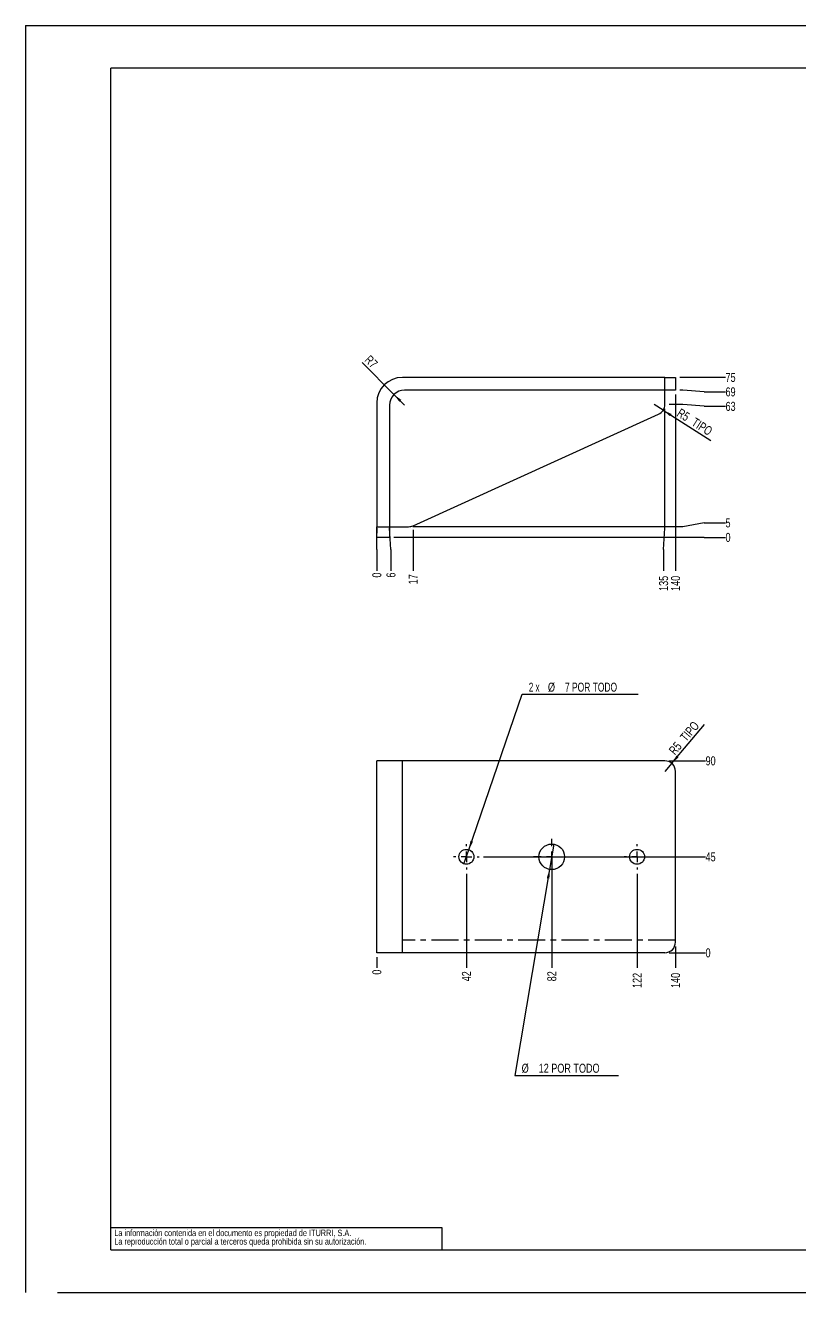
# Model space of a CAD drawing. Extents: x 0 to 5652, y 0 to 1625.
# Drawn here: x 0 to 363, y 0 to 594 of the extents above; entities that cross this region are included whole.
import ezdxf

# ---------------------------------------------------------------- set-up
doc = ezdxf.new("R2010")
doc.units = 0
doc.header["$LTSCALE"] = 2
doc.linetypes.add('CENTER', pattern=[10.16, 6.35, -1.27, 1.27, -1.27])
doc.layers.get('0').update_dxf_attribs({"linetype": 'CONTINUOUS'})
doc.layers.add('FORMATO', color=7, linetype='CONTINUOUS')
doc.layers.add('SLD-0', color=255, linetype='CONTINUOUS')
doc.styles.add('SLDTEXTSTYLE1', font='TXT', dxfattribs={"width": 0.75})
doc.styles.add('SLDTEXTSTYLE2', font='TXT', dxfattribs={"width": 0.666667})
doc.styles.add('SLDTEXTSTYLE3', font='TXT', dxfattribs={"width": 0.7})
doc.dimstyles.new('SLDDIMSTYLE0', dxfattribs={"dimtxt": 4.233333, "dimasz": 4.233333, "dimexe": 0, "dimexo": 0.0625, "dimgap": 1.058333, "dimtad": 0, "dimtih": 1, "dimtoh": 1, "dimdec": 0, "dimrnd": 1e-09, "dimdsep": 46, "dimtxsty": 'SLDTEXTSTYLE1', "dimblk1": 'NONE', "dimblk2": 'NONE', "dimsah": 1, "dimcen": 0.09, "dimadec": 0, "dimazin": 0, "dimtfac": 1, "dimtdec": 0, "dimtofl": 0, "dimtmove": 0, "dimatfit": 3, "dimldrblk": 'NONE', "dimfxl": 1, "dimtolj": 1, "dimtzin": 12, "dimarcsym": 0})
doc.dimstyles.new('SLDDIMSTYLE1', dxfattribs={"dimtxt": 4.233333, "dimasz": 4.233333, "dimexe": 0, "dimexo": 0.0625, "dimgap": 1.058333, "dimtad": 0, "dimtih": 1, "dimtoh": 1, "dimdec": 1, "dimrnd": 1e-09, "dimzin": 12, "dimdsep": 46, "dimtxsty": 'SLDTEXTSTYLE1', "dimblk1": 'NONE', "dimblk2": 'NONE', "dimsah": 1, "dimcen": 0.09, "dimadec": 0, "dimazin": 0, "dimtfac": 1, "dimtdec": 1, "dimtofl": 0, "dimtmove": 0, "dimatfit": 3, "dimldrblk": 'NONE', "dimfxl": 1, "dimtolj": 1, "dimtzin": 12, "dimarcsym": 0})
doc.dimstyles.new('SLDDIMSTYLE2', dxfattribs={"dimtxt": 4.233333, "dimasz": 4.233333, "dimexe": 0, "dimexo": 0.0625, "dimgap": 1.058333, "dimtad": 0, "dimtih": 1, "dimtoh": 1, "dimdec": 1, "dimrnd": 1e-09, "dimzin": 12, "dimdsep": 46, "dimtxsty": 'SLDTEXTSTYLE1', "dimblk1": 'NONE', "dimblk2": 'NONE', "dimsah": 1, "dimcen": 0.09, "dimadec": 0, "dimazin": 0, "dimtfac": 1, "dimtdec": 1, "dimtofl": 0, "dimtmove": 0, "dimatfit": 3, "dimldrblk": 'NONE', "dimfxl": 1, "dimtolj": 1, "dimtzin": 12, "dimarcsym": 0})
doc.dimstyles.new('SLDDIMSTYLE3', dxfattribs={"dimtxt": 4.233333, "dimasz": 4.233333, "dimexe": 0, "dimexo": 0.0625, "dimgap": 1.058333, "dimtad": 1, "dimdec": 1, "dimrnd": 1e-09, "dimzin": 12, "dimdsep": 46, "dimtxsty": 'SLDTEXTSTYLE1', "dimsah": 1, "dimcen": 0, "dimadec": 0, "dimazin": 0, "dimtfac": 1, "dimtdec": 1, "dimtofl": 0, "dimtmove": 0, "dimatfit": 3, "dimfxl": 1, "dimtolj": 1, "dimtzin": 12, "dimarcsym": 0})
doc.dimstyles.new('SLDDIMSTYLE4', dxfattribs={"dimtxt": 4.233333, "dimasz": 4.233333, "dimexe": 0, "dimexo": 0.0625, "dimgap": 1.058333, "dimtad": 0, "dimtih": 1, "dimtoh": 1, "dimdec": 6, "dimrnd": 1e-09, "dimzin": 12, "dimdsep": 46, "dimtxsty": 'SLDTEXTSTYLE1', "dimblk1": 'NONE', "dimsah": 1, "dimcen": 0, "dimadec": 0, "dimazin": 0, "dimtfac": 1, "dimtdec": 1, "dimtmove": 0, "dimatfit": 3, "dimldrblk": 'NONE', "dimfxl": 1, "dimtolj": 1, "dimtzin": 12, "dimarcsym": 0})

# ---------------------------------------------------------------- blocks, each defined once
blk = doc.blocks.new('SW_NOTE_4')
at = {"layer": 'SLD-0', "color": 0, "char_height": 3, "attachment_point": 1, "style": 'SLDTEXTSTYLE1'}
for s, insert in [('La información contenida en el documento es propiedad de ITURRI, S.A.', (0, 3.86)), ('La reproducción total o parcial a terceros queda prohibida sin su autorización.', (0, -0.14))]:
    blk.add_mtext(s, dxfattribs=dict(at, insert=insert))
blk = doc.blocks.new('SW_NOTE_10')
at = {"layer": 'SLD-0', "color": 0, "char_height": 3, "attachment_point": 1, "style": 'SLDTEXTSTYLE1'}
for s, insert in [('La información contenida en el documento es propiedad de ITURRI, S.A.', (0, 3.86)), ('La reproducción total o parcial a terceros queda prohibida sin su autorización.', (0, -0.14))]:
    blk.add_mtext(s, dxfattribs=dict(at, insert=insert))
blk = doc.blocks.new('_D')
at = {"layer": 'FORMATO', "color": 7, "transparency": 16777216}
for p, q in [((164.7, 348.29), (164.7, 358.29)), ((164.7, 358.29), (164.7, 356.02)), ((164.7, 348.29), (164.7, 338.29))]:
    blk.add_line(p, q, dxfattribs=at)
at = {"layer": 'FORMATO', "color": 7, "transparency": 16777216, "insert": (162.61, 335.16), "char_height": 4.23, "attachment_point": 1, "rotation": 90, "style": 'SLDTEXTSTYLE1'}
blk.add_mtext('0', dxfattribs=at)
blk = doc.blocks.new('_NONE')
blk = doc.blocks.new('_D_1')
at = {"layer": 'FORMATO', "color": 7, "transparency": 16777216}
for p, q in [((171.31, 348.29), (170.7, 358.29)), ((170.7, 358.29), (170.7, 356.02)), ((171.31, 348.29), (171.31, 338.29))]:
    blk.add_line(p, q, dxfattribs=at)
at = {"layer": 'FORMATO', "color": 7, "transparency": 16777216, "insert": (169.22, 335.16), "char_height": 4.23, "attachment_point": 1, "rotation": 90, "style": 'SLDTEXTSTYLE1'}
blk.add_mtext('6', dxfattribs=at)
blk = doc.blocks.new('_D_2')
at = {"layer": 'FORMATO', "color": 7, "transparency": 16777216}
blk.add_line((181.69, 357.47), (181.69, 338.29), dxfattribs=at)
at = {"layer": 'FORMATO', "color": 7, "transparency": 16777216, "insert": (179.59, 332.03), "char_height": 4.233, "attachment_point": 1, "rotation": 90, "style": 'SLDTEXTSTYLE1'}
blk.add_mtext('17', dxfattribs=at)
blk = doc.blocks.new('_D_3')
at = {"layer": 'FORMATO', "color": 7, "transparency": 16777216}
for p, q in [((299.7, 358.29), (299.7, 414.24)), ((299.09, 348.29), (299.7, 358.29)), ((299.09, 348.29), (299.09, 338.29))]:
    blk.add_line(p, q, dxfattribs=at)
at = {"layer": 'FORMATO', "color": 7, "transparency": 16777216, "insert": (297, 328.9), "char_height": 4.233, "attachment_point": 1, "rotation": 90, "style": 'SLDTEXTSTYLE1'}
blk.add_mtext('135', dxfattribs=at)
blk = doc.blocks.new('_D_4')
at = {"layer": 'FORMATO', "color": 7, "transparency": 16777216}
blk.add_line((304.7, 421.02), (304.7, 338.29), dxfattribs=at)
at = {"layer": 'FORMATO', "color": 7, "transparency": 16777216, "insert": (302.61, 328.9), "char_height": 4.233, "attachment_point": 1, "rotation": 90, "style": 'SLDTEXTSTYLE1'}
blk.add_mtext('140', dxfattribs=at)
blk = doc.blocks.new('_D_5')
at = {"layer": 'FORMATO', "color": 7, "transparency": 16777216}
for p, q in [((308.15, 354.02), (172.7, 354.02)), ((318.15, 354.02), (308.15, 354.02)), ((318.15, 354.02), (328.15, 354.02))]:
    blk.add_line(p, q, dxfattribs=at)
at = {"layer": 'FORMATO', "color": 7, "transparency": 16777216, "insert": (328.15, 356.11), "char_height": 4.23, "attachment_point": 1, "style": 'SLDTEXTSTYLE1'}
blk.add_mtext('0', dxfattribs=at)
blk = doc.blocks.new('_D_6')
at = {"layer": 'FORMATO', "color": 7, "transparency": 16777216}
for p, q in [((308.15, 359.02), (181.62, 359.02)), ((318.15, 360.81), (308.15, 359.02)), ((318.15, 360.81), (328.15, 360.81))]:
    blk.add_line(p, q, dxfattribs=at)
at = {"layer": 'FORMATO', "color": 7, "transparency": 16777216, "insert": (328.15, 362.91), "char_height": 4.23, "attachment_point": 1, "style": 'SLDTEXTSTYLE1'}
blk.add_mtext('5', dxfattribs=at)
blk = doc.blocks.new('_D_7')
at = {"layer": 'FORMATO', "color": 7, "transparency": 16777216}
for p, q in [((308.15, 416.24), (301.7, 416.24)), ((318.15, 415.43), (308.15, 416.24)), ((318.15, 415.43), (328.15, 415.43))]:
    blk.add_line(p, q, dxfattribs=at)
at = {"layer": 'FORMATO', "color": 7, "transparency": 16777216, "insert": (328.15, 417.53), "char_height": 4.233, "attachment_point": 1, "style": 'SLDTEXTSTYLE1'}
blk.add_mtext('63', dxfattribs=at)
blk = doc.blocks.new('_D_8')
at = {"layer": 'FORMATO', "color": 7, "transparency": 16777216}
for p, q in [((308.15, 423.02), (306.7, 423.02)), ((318.15, 422.23), (308.15, 423.02)), ((318.15, 422.23), (328.15, 422.23))]:
    blk.add_line(p, q, dxfattribs=at)
at = {"layer": 'FORMATO', "color": 7, "transparency": 16777216, "insert": (328.15, 424.32), "char_height": 4.233, "attachment_point": 1, "style": 'SLDTEXTSTYLE1'}
blk.add_mtext('69', dxfattribs=at)
blk = doc.blocks.new('_D_9')
at = {"layer": 'FORMATO', "color": 7, "transparency": 16777216}
blk.add_line((306.7, 429.02), (328.15, 429.02), dxfattribs=at)
at = {"layer": 'FORMATO', "color": 7, "transparency": 16777216, "insert": (328.15, 431.11), "char_height": 4.233, "attachment_point": 1, "style": 'SLDTEXTSTYLE1'}
blk.add_mtext('75', dxfattribs=at)
blk = doc.blocks.new('_D_10')
at = {"layer": 'FORMATO', "color": 7, "transparency": 16777216}
for q in [(294.7, 416.24), (321.27, 399.41)]:
    blk.add_line((298.93, 413.57), q, dxfattribs=at)
blk.add_solid([(298.93, 413.57), (302.15, 410.75), (302.85, 411.85)], dxfattribs=at)
at = {"layer": 'FORMATO', "color": 7, "transparency": 16777216, "char_height": 4.233, "attachment_point": 1, "rotation": 327.64787, "style": 'SLDTEXTSTYLE1'}
for s, insert in [('R5', (307.24, 414.71)), ('TIPO', (314.12, 410.36))]:
    blk.add_mtext(s, dxfattribs=dict(at, insert=insert))
blk = doc.blocks.new('_D_11')
at = {"layer": 'FORMATO', "color": 7, "transparency": 16777216}
for q in [(157.82, 435.9), (177.7, 416.02)]:
    blk.add_line((172.75, 420.97), q, dxfattribs=at)
blk.add_solid([(172.75, 420.97), (175.29, 417.51), (176.21, 418.44)], dxfattribs=at)
at = {"layer": 'FORMATO', "color": 7, "transparency": 16777216, "insert": (161.66, 439.74), "char_height": 4.233, "attachment_point": 1, "rotation": 315, "style": 'SLDTEXTSTYLE1'}
blk.add_mtext('R7', dxfattribs=at)
blk = doc.blocks.new('_D_20')
at = {"layer": 'FORMATO', "color": 7, "transparency": 16777216}
blk.add_line((164.7, 157.29), (164.7, 152.18), dxfattribs=at)
at = {"layer": 'FORMATO', "color": 7, "transparency": 16777216, "insert": (162.61, 149.05), "char_height": 4.23, "attachment_point": 1, "rotation": 90, "style": 'SLDTEXTSTYLE1'}
blk.add_mtext('0', dxfattribs=at)
blk = doc.blocks.new('_D_21')
at = {"layer": 'FORMATO', "color": 7, "transparency": 16777216}
blk.add_line((206.7, 196.29), (206.7, 152.18), dxfattribs=at)
at = {"layer": 'FORMATO', "color": 7, "transparency": 16777216, "insert": (204.61, 145.93), "char_height": 4.233, "attachment_point": 1, "rotation": 90, "style": 'SLDTEXTSTYLE1'}
blk.add_mtext('42', dxfattribs=at)
blk = doc.blocks.new('_D_22')
at = {"layer": 'FORMATO', "color": 7, "transparency": 16777216}
blk.add_line((246.7, 202.29), (246.7, 152.18), dxfattribs=at)
at = {"layer": 'FORMATO', "color": 7, "transparency": 16777216, "insert": (244.61, 145.93), "char_height": 4.233, "attachment_point": 1, "rotation": 90, "style": 'SLDTEXTSTYLE1'}
blk.add_mtext('82', dxfattribs=at)
blk = doc.blocks.new('_D_23')
at = {"layer": 'FORMATO', "color": 7, "transparency": 16777216}
blk.add_line((286.7, 196.29), (286.7, 152.18), dxfattribs=at)
at = {"layer": 'FORMATO', "color": 7, "transparency": 16777216, "insert": (284.61, 142.8), "char_height": 4.233, "attachment_point": 1, "rotation": 90, "style": 'SLDTEXTSTYLE1'}
blk.add_mtext('122', dxfattribs=at)
blk = doc.blocks.new('_D_24')
at = {"layer": 'FORMATO', "color": 7, "transparency": 16777216}
blk.add_line((304.7, 162.29), (304.7, 152.18), dxfattribs=at)
at = {"layer": 'FORMATO', "color": 7, "transparency": 16777216, "insert": (302.61, 142.8), "char_height": 4.233, "attachment_point": 1, "rotation": 90, "style": 'SLDTEXTSTYLE1'}
blk.add_mtext('140', dxfattribs=at)
blk = doc.blocks.new('_D_25')
at = {"layer": 'FORMATO', "color": 7, "transparency": 16777216}
blk.add_line((301.7, 159.29), (318.8, 159.29), dxfattribs=at)
at = {"layer": 'FORMATO', "color": 7, "transparency": 16777216, "insert": (318.8, 161.38), "char_height": 4.23, "attachment_point": 1, "style": 'SLDTEXTSTYLE1'}
blk.add_mtext('0', dxfattribs=at)
blk = doc.blocks.new('_D_26')
at = {"layer": 'FORMATO', "color": 7, "transparency": 16777216}
blk.add_line((214.7, 204.29), (318.8, 204.29), dxfattribs=at)
at = {"layer": 'FORMATO', "color": 7, "transparency": 16777216, "insert": (318.8, 206.38), "char_height": 4.233, "attachment_point": 1, "style": 'SLDTEXTSTYLE1'}
blk.add_mtext('45', dxfattribs=at)
blk = doc.blocks.new('_D_27')
at = {"layer": 'FORMATO', "color": 7, "transparency": 16777216}
blk.add_line((301.7, 249.29), (318.8, 249.29), dxfattribs=at)
at = {"layer": 'FORMATO', "color": 7, "transparency": 16777216, "insert": (318.8, 251.38), "char_height": 4.233, "attachment_point": 1, "style": 'SLDTEXTSTYLE1'}
blk.add_mtext('90', dxfattribs=at)
blk = doc.blocks.new('_D_28')
at = {"layer": 'FORMATO', "color": 7, "transparency": 16777216}
for q in [(318.32, 266.24), (299.7, 244.29)]:
    blk.add_line((302.94, 248.1), q, dxfattribs=at)
blk.add_solid([(302.94, 248.1), (306.17, 250.91), (305.18, 251.75)], dxfattribs=at)
at = {"layer": 'FORMATO', "color": 7, "transparency": 16777216, "char_height": 4.233, "attachment_point": 1, "rotation": 49.70596, "style": 'SLDTEXTSTYLE1'}
for s, insert in [('TIPO', (306.5, 260.66)), ('R5', (301.23, 254.45))]:
    blk.add_mtext(s, dxfattribs=dict(at, insert=insert))
blk = doc.blocks.new('_D_29')
at = {"layer": 'FORMATO', "transparency": 16777216}
for p, q in [((207.84, 207.6), (232.78, 280.45)), ((232.78, 280.45), (287.21, 280.45)), ((205.57, 200.98), (207.84, 207.6))]:
    blk.add_line(p, q, dxfattribs=at)
blk.add_solid([(207.84, 207.6), (209.82, 211.39), (208.59, 211.81)], dxfattribs=at)
at = {"layer": 'FORMATO', "transparency": 16777216, "char_height": 4.233, "attachment_point": 1}
for s, insert, style in [('2 x', (235.96, 285.91), 'SLDTEXTSTYLE2'), ('%%c', (244.92, 285.91), 'SLDTEXTSTYLE1'), ('7 POR TODO', (252.9, 285.91), 'SLDTEXTSTYLE3')]:
    blk.add_mtext(s, dxfattribs=dict(at, insert=insert, style=style))
blk = doc.blocks.new('_D_30')
at = {"layer": 'FORMATO', "transparency": 16777216}
for p, q in [((247.7, 210.2), (245.71, 198.37)), ((245.71, 198.37), (229.44, 101.85)), ((229.44, 101.85), (278.04, 101.85))]:
    blk.add_line(p, q, dxfattribs=at)
blk.add_solid([(245.71, 198.37), (244.36, 194.3), (245.64, 194.09)], dxfattribs=at)
at = {"layer": 'FORMATO', "transparency": 16777216, "attachment_point": 1, "style": 'SLDTEXTSTYLE1'}
for s, insert, char_height in [('%%c', (232.61, 107.3), 4.233), ('12 POR TODO', (240.59, 107.3), 4.2333)]:
    blk.add_mtext(s, dxfattribs=dict(at, insert=insert, char_height=char_height))
blk = doc.blocks.new('SW_CENTERMARKSYMBOL_2')
at = {"layer": 'FORMATO', "color": 0}
for p, q in [((0, 5), (0, 6)), ((-5, 0), (-6, 0)), ((0, 0), (-2.5, 0)), ((0, 0), (0, 2.5)), ((0, 0), (0, -2.5)), ((0, 0), (2.5, 0)), ((5, 0), (6, 0)), ((0, -5), (0, -6))]:
    blk.add_line(p, q, dxfattribs=at)
blk = doc.blocks.new('SW_CENTERMARKSYMBOL_3')
at = {"layer": 'FORMATO', "color": 0}
for p, q in [((0, 5), (0, 6)), ((-5, 0), (-6, 0)), ((0, 0), (-2.5, 0)), ((0, 0), (0, 2.5)), ((0, 0), (0, -2.5)), ((0, 0), (2.5, 0)), ((5, 0), (6, 0)), ((0, -5), (0, -6))]:
    blk.add_line(p, q, dxfattribs=at)
blk = doc.blocks.new('SW_CENTERMARKSYMBOL_4')
at = {"layer": 'FORMATO', "color": 0}
for p, q in [((0, 5), (0, 8.5)), ((-5, 0), (-8.5, 0)), ((0, 0), (-2.5, 0)), ((0, 0), (0, 2.5)), ((0, 0), (0, -2.5)), ((0, 0), (2.5, 0)), ((5, 0), (8.5, 0)), ((0, -5), (0, -8.5))]:
    blk.add_line(p, q, dxfattribs=at)

msp = doc.modelspace()

# ---------------------------------------------------------------- linework, layer by layer
at = {"color": 7, "linetype": 'Continuous'}
for p, q in [((0, 594), (840, 594)), ((0, 594), (0, -0.0026984)), ((820, 574), (40, 574)), ((40, 20), (40, 574)), ((299.7022753, 429.0188347), (176.7022701, 429.0188347)), ((299.7022753, 423.01883), (299.7022753, 429.0188347)), ((299.7022753, 429.0188347), (304.7022706, 429.0188347)), ((304.7022706, 429.0188347), (304.7022706, 423.01883)), ((299.7022753, 423.01883), (177.7022703, 423.01883)), ((299.7022753, 416.2406382), (299.7022753, 423.01883)), ((304.7022706, 423.01883), (299.7022753, 423.01883)), ((164.70227, 417.0188328), (164.70227, 359.0188316)), ((170.70227, 416.0188307), (170.70227, 359.0188316)), ((181.6870121, 359.46569), (296.7684006, 411.6874953)), ((164.70227, 359.0188316), (170.70227, 359.0188316)), ((164.70227, 354.0188317), (164.70227, 359.0188316)), ((170.70227, 359.0188316), (179.6208814, 359.0188316)), ((170.70227, 359.0188316), (170.70227, 354.0188317)), ((170.70227, 354.0188317), (164.70227, 354.0188317)), ((164.70227, 159.2863981), (164.70227, 249.2864017)), ((176.7022701, 249.2864017), (164.70227, 249.2864017)), ((176.7022701, 159.2863981), (176.7022701, 249.2864017)), ((299.7022753, 249.2864017), (176.7022701, 249.2864017)), ((304.7022706, 164.2864008), (304.7022706, 244.2864018)), ((176.7022701, 159.2863981), (164.70227, 159.2863981)), ((299.7022753, 159.2863981), (176.7022701, 159.2863981)), ((40, 20), (820, 20)), ((15.0612367, 0), (840, 0))]:
    msp.add_line(p, q, dxfattribs=at)
at = {"color": 7, "linetype": 'CENTER'}
msp.add_line((304.6012502, 165.2863981), (176.7022701, 165.2863981), dxfattribs=at)
at = {"color": 7, "linetype": 'Continuous'}
for centre, radius in [((246.70227, 204.2864017), 6), ((206.70227, 204.2864017), 3.5), ((286.70227, 204.2864017), 3.5)]:
    msp.add_circle(centre, radius, dxfattribs=at)
for centre, radius, start, end in [((176.70227, 417.0188317), 12, 90, 180), ((177.70227, 416.0188317), 7, 90, 180), ((294.70227, 416.2406383), 5, 294.4076686678, 0), ((179.6208815, 364.0188317), 5, 270, 294.4076686678), ((299.70227, 244.2864017), 5, 0, 90), ((299.70227, 164.2864017), 5, 270, 0)]:
    msp.add_arc(centre, radius, start, end, dxfattribs=at)
at = {"layer": 'SLD-0'}
for p, q in [((40.0044363, 30.4903094), (195.2573465, 30.4903094)), ((195.2573465, 30.4903094), (195.2573465, 20))]:
    msp.add_line(p, q, dxfattribs=at)

# ---------------------------------------------------------------- block references
at = {"layer": 'FORMATO', "color": 7}
for name, p in [('SW_CENTERMARKSYMBOL_2', (206.70227, 204.2864017)), ('SW_CENTERMARKSYMBOL_4', (246.70227, 204.2864017)), ('SW_CENTERMARKSYMBOL_3', (286.70227, 204.2864017))]:
    msp.add_blockref(name, p, dxfattribs=at)
at = {"layer": 'SLD-0'}
for name in ['SW_NOTE_4', 'SW_NOTE_10']:
    msp.add_blockref(name, (41.6756678, 25.638409), dxfattribs=at)

# ---------------------------------------------------------------- dimensions: what is measured, and where the dimension line sits
at = {"layer": 'FORMATO', "color": 7}
dim = msp.add_radius_dim(center=(177.70227, 416.0188317), mpoint=(172.7525225, 420.9685792), dimstyle='SLDDIMSTYLE3', dxfattribs=at)
dim.commit()
dim.dimension.update_dxf_attribs({"geometry": '_D_11', "text_midpoint": (159.9774303, 433.7437114), "dimtype": 164})
for feature_location, offset, dtype, origin, dimstyle, picture, middle in [((304.70227, 429.0188317), (23.4514458, 0), 0, (170.70227, 354.0188317), 'SLDDIMSTYLE1', '_D_9', (331.2816789, 429.0188317)), ((304.70227, 423.0188317), (0, -84.7333873), 1, (164.70227, 354.0188317), 'SLDDIMSTYLE1', '_D_4', (304.70227, 333.5935)), ((304.70227, 423.0188317), (23.4514458, -0.7935591), 0, (170.70227, 354.0188317), 'SLDDIMSTYLE1', '_D_8', (331.2816789, 422.2252726)), ((299.70227, 416.2406383), (-0.6118125, -77.9551938), 1, (164.70227, 354.0188317), 'SLDDIMSTYLE1', '_D_3', (299.0904575, 333.5935)), ((299.70227, 416.2406383), (28.4514458, -0.8089248), 0, (170.70227, 354.0188317), 'SLDDIMSTYLE2', '_D_7', (331.2816789, 415.4317135)), ((179.6208815, 359.0188317), (148.5328344, 1.7935591), 0, (170.70227, 354.0188317), 'SLDDIMSTYLE1', '_D_6', (329.7176973, 360.8123909)), ((164.7022699844, 354.0188317374), (0, -15.7333872832), 1, (164.7022699844, 354.0188317374), 'SLDDIMSTYLE0', '_D', (164.7022699844, 336.7214629295)), ((181.687013, 359.4656899), (0, -21.1802455), 1, (164.70227, 354.0188317), 'SLDDIMSTYLE1', '_D_2', (181.687013, 335.1574814)), ((170.70227, 354.0188317), (0.6118125, -15.7333873), 1, (164.70227, 354.0188317), 'SLDDIMSTYLE1', '_D_1', (171.3140825, 336.7214629)), ((170.7022699844, 354.0188317374), (157.4514458333, 0), 0, (170.7022699844, 354.0188317374), 'SLDDIMSTYLE0', '_D_5', (329.7176973424, 354.0188317374)), ((299.70227, 249.2864017), (19.0971399, 0), 0, (299.70227, 159.2864017), 'SLDDIMSTYLE1', '_D_27', (321.927373, 249.2864017)), ((246.70227, 204.2864017), (0, -52.1051131), 1, (164.70227, 159.2864017), 'SLDDIMSTYLE1', '_D_22', (246.70227, 149.0533255)), ((212.70227, 204.2864017), (106.0971399, 0), 0, (299.70227, 159.2864017), 'SLDDIMSTYLE1', '_D_26', (321.927373, 204.2864017)), ((206.70227, 198.2864017), (0, -46.1051131), 1, (164.70227, 159.2864017), 'SLDDIMSTYLE1', '_D_21', (206.70227, 149.0533255)), ((286.70227, 198.2864017), (0, -46.1051131), 1, (164.70227, 159.2864017), 'SLDDIMSTYLE1', '_D_23', (286.70227, 147.4893441)), ((304.70227, 164.2864017), (0, -12.1051131), 1, (164.70227, 159.2864017), 'SLDDIMSTYLE1', '_D_24', (304.70227, 147.4893441)), ((299.7022699844, 159.2864017221), (19.097139932, 0), 0, (299.7022699844, 159.2864017221), 'SLDDIMSTYLE0', '_D_25', (320.3633914411, 159.2864017221)), ((164.7022699844, 159.2864017221), (0, -7.1051131237), 1, (164.7022699844, 159.2864017221), 'SLDDIMSTYLE0', '_D_20', (164.7022699844, 150.6173070737))]:
    dim = msp.add_ordinate_dim(feature_location=feature_location, offset=offset, dtype=dtype, origin=origin, dimstyle=dimstyle, dxfattribs=at)
    dim.commit()
    dim.dimension.update_dxf_attribs({"geometry": picture, "text_midpoint": middle})
for center, mpoint, picture, middle in [((294.70227, 416.2406383), (298.9261464, 413.5650323), '_D_10', (313.023517, 404.635114)), ((299.70227, 244.2864017), (302.9358223, 248.1000797), '_D_28', (312.0258574, 258.8209376))]:
    dim = msp.add_radius_dim(center=center, mpoint=mpoint, text='<> TIPO', dimstyle='SLDDIMSTYLE3', dxfattribs=at)
    dim.commit()
    dim.dimension.update_dxf_attribs({"geometry": picture, "text_midpoint": middle, "dimtype": 164})
at = {"layer": 'FORMATO'}
for p1, p2, text, picture, middle in [((205.5684628, 200.9751359), (207.8360772, 207.5976675), '2 x <> POR TODO\\P', '_D_29', (261.5850145, 283.8157981)), ((247.6994017, 210.2029656), (245.7051383, 198.3698378), '<> POR TODO\\P', '_D_30', (255.3241122, 105.208618))]:
    dim = msp.add_diameter_dim_2p(p1=p1, p2=p2, text=text, dimstyle='SLDDIMSTYLE4', dxfattribs=at)
    dim.commit()
    dim.dimension.update_dxf_attribs({"geometry": picture, "text_midpoint": middle, "dimtype": 163})

doc.saveas('drawing.dxf')
